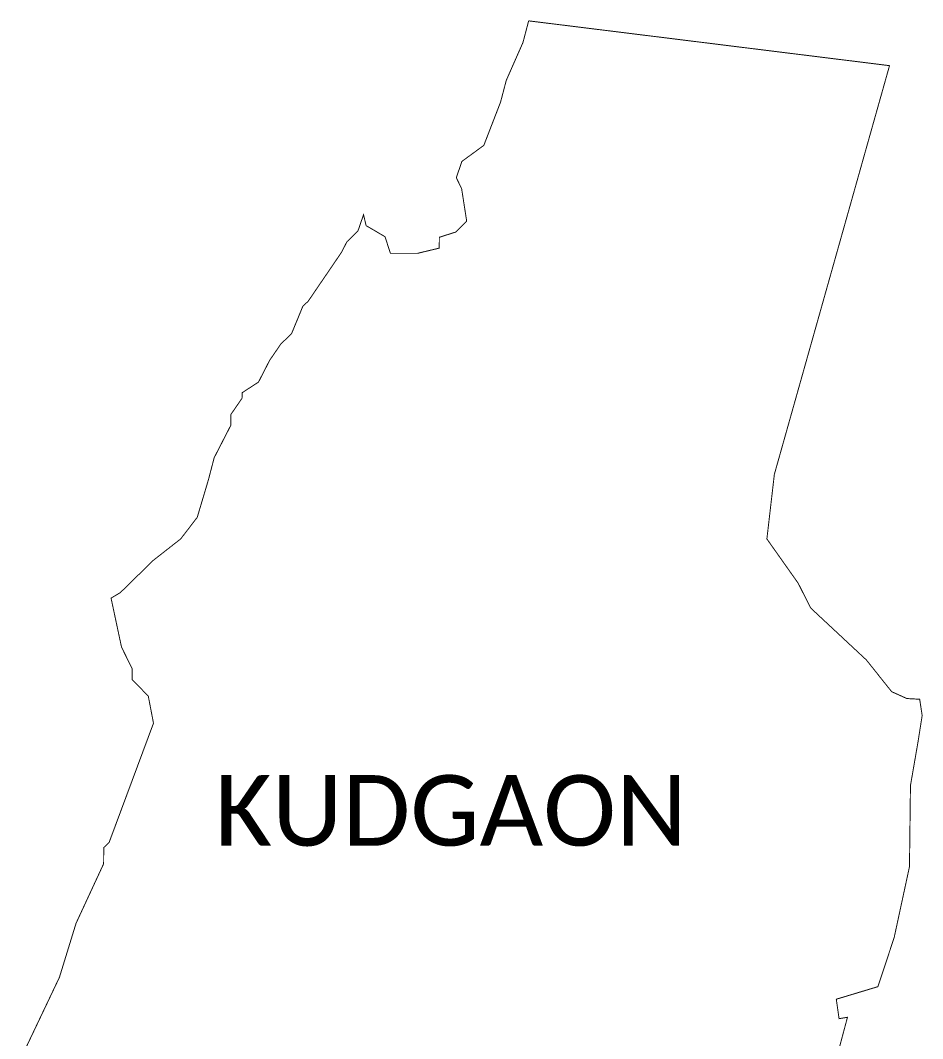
# Model space of a CAD drawing. Extents: x 283508 to 286538, y 2014367 to 2018695.
# Drawn here: x 284620 to 286538, y 2016531 to 2018695 of the extents above; entities that cross this region are included whole.
import ezdxf

# ---------------------------------------------------------------- set-up
doc = ezdxf.new("R2010")
doc.units = ezdxf.units.MI
doc.header["$MEASUREMENT"] = 0
doc.layers.add('VILLAGE NAME', color=250, linetype='Continuous')
doc.styles.get("Standard").update_dxf_attribs({"font": 'simplex.shx'})

msp = doc.modelspace()

# ---------------------------------------------------------------- linework, layer by layer
at = {"color": 6, "const_width": 2, "flags": 128}
for points in [[(284620.7, 2016489.2), (284702.7, 2016661.5), (284738.1, 2016776.5), (284796.7, 2016902.9), (284797, 2016937.4), (284808.6, 2016948.9), (284902.7, 2017201.7), (284891.6, 2017259.5), (284857.2, 2017294.3), (284857.2, 2017317.7), (284834.7, 2017363.6), (284812.5, 2017467.5), (284832.3, 2017479.3), (284902.3, 2017547.8), (284960.6, 2017593.4), (284995.7, 2017639.2), (285007.7, 2017679.5), (285019.7, 2017719.8), (285031.7, 2017765.9), (285067.1, 2017834.8), (285067.4, 2017858), (285090.9, 2017892.3), (285091, 2017903.9), (285125.9, 2017926.6), (285149.5, 2017972.6), (285173, 2018007), (285196.3, 2018029.8), (285208.2, 2018058.6), (285220, 2018087.3), (285231.7, 2018098.7), (285302.1, 2018202), (285313.9, 2018224.9), (285337.3, 2018247.8), (285349.2, 2018282.3), (285354.7, 2018259.1), (285394.9, 2018235.6), (285406.3, 2018200.2), (285463.8, 2018200.2), (285510.1, 2018211.3), (285510.4, 2018234.4), (285545.2, 2018245.5), (285568.5, 2018268.4), (285557.7, 2018337.8), (285546.4, 2018361), (285558.3, 2018395.6), (285604.9, 2018429.7), (285640.5, 2018521.7), (285652.6, 2018567.8), (285688.1, 2018648.3), (285700.2, 2018694.3)], [(285700.2, 2018694.3), (286467.3, 2018599.1), (286222.5, 2017730.6), (286206.6, 2017593.3), (286272.9, 2017499.5), (286299.9, 2017446.3), (286418.2, 2017336), (286471.8, 2017268.7), (286504.2, 2017254.1), (286531.4, 2017252.6), (286536.7, 2017218.1), (286527.9, 2017162.2), (286511.8, 2017069.2), (286509.7, 2016896.7), (286477.1, 2016745.9), (286442.6, 2016641.8), (286354.1, 2016615.1), (286360, 2016573.8), (286377.9, 2016576.7), (286341.2, 2016439.3)]]:
    msp.add_lwpolyline(points, dxfattribs=at)

# ---------------------------------------------------------------- texts
at = {"layer": 'VILLAGE NAME', "insert": (285033.1, 2017091.3), "char_height": 150, "attachment_point": 1}
msp.add_mtext_dynamic_manual_height_columns('{\\fCalibri|b0|i0|c0|p34;KUDGAON}', width=1877.914, gutter_width=1, heights=[0], dxfattribs=at)

doc.saveas('drawing.dxf')
